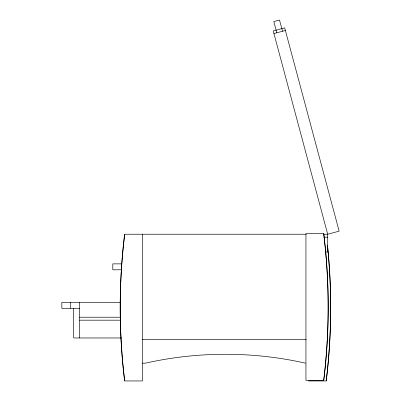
<?xml version="1.0" encoding="UTF-8"?>
<svg xmlns="http://www.w3.org/2000/svg" width="401" height="401" viewBox="0 0 401 401"><rect width="100%" height="100%" fill="white"/><g stroke="black" fill="none" stroke-linecap="round" stroke-linejoin="round"><path stroke-width="0.6" d="M306.224 234.224L124.661 234.224L123.302 246.404A431.336 305.001 -90 0 0 123.297 368.77L124.661 380.95L142.445 380.95L142.445 234.224M323.727 380.429L325.086 368.248A431.336 305.001 -90 0 0 325.091 245.883L323.727 233.703L305.943 233.703L305.943 380.429L323.727 380.429A607.465 607.465 0 0 0 323.727 233.703M326.224 380.95L327.582 368.77A431.336 305.001 90 0 0 327.587 246.404L327.442 245.186A607.465 607.465 0 0 1 326.224 380.95L308.439 380.95M273.933 33.549L285.387 30.481M323.156 234.224L327.702 234.224L339.156 231.156L284.685 27.875L273.236 30.942L327.702 234.224L327.702 252.008L325.236 252.008M323.998 237.186L327.702 237.186M120.345 302.399L61.844 302.399L61.844 308.329L79.629 308.329M79.629 317.221L120.345 317.221M79.629 320.183L120.345 320.183M121.598 337.968L73.699 337.968L73.699 308.329M142.155 339.452L306.239 339.452M142.445 363.166L145.408 363.166A364.589 364.589 0 0 1 305.472 363.166M282.525 31.248L279.522 20.05L273.798 21.584L276.795 32.782M79.629 302.399L79.629 337.968M70.736 302.399L70.736 308.329M124.661 380.95A607.465 607.465 0 0 1 124.661 234.224M121.698 263.868L112.801 263.868L112.801 269.793L121.698 269.793L121.698 263.868"/></g></svg>
